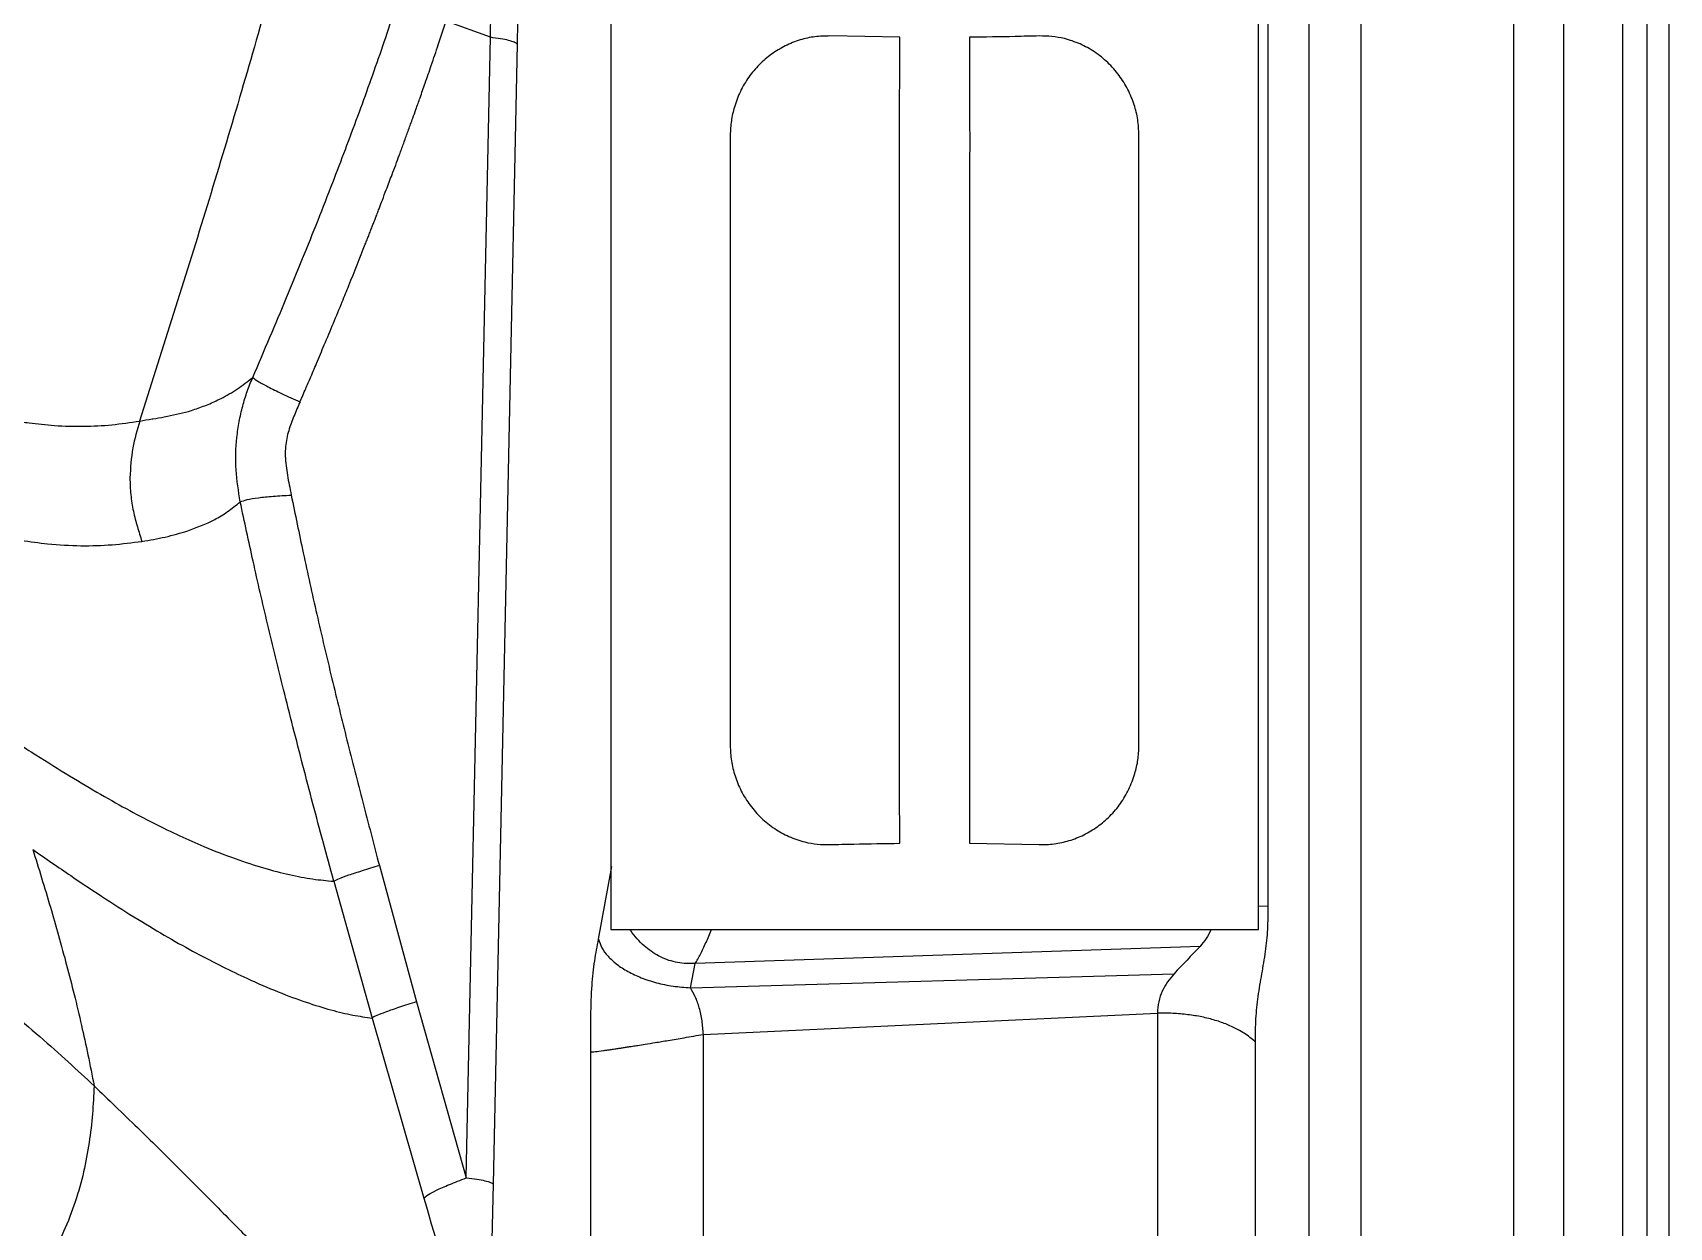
# Model space of a CAD drawing. Extents: x 832 to 912, y 781 to 934.
# Drawn here: x 898.18 to 911.81, y 824.87 to 834.83 of the extents above; entities that cross this region are included whole.
import ezdxf

# ---------------------------------------------------------------- set-up
doc = ezdxf.new("R2010")
doc.units = 0
doc.header["$MEASUREMENT"] = 0
doc.layers.add('1', color=4, linetype='Continuous')

# ---------------------------------------------------------------- blocks, each defined once
blk = doc.blocks.new('2026 SOVEREIGN HL')
at = {"layer": '1', "color": 4, "linetype": 'Continuous', "lineweight": 25}
blk.add_line((80.084, 3), (80.084, 90.187), dxfattribs=at)
at = {"layer": '1', "color": 3, "linetype": 'Continuous', "lineweight": 25}
for p, q in [((79.9, 3.417), (79.9, 89.77)), ((79.696, 3.694), (79.696, 89.493)), ((79.206, 4.327), (79.206, 88.86)), ((78.788, 4.836), (78.788, 88.352)), ((77.08, 39.958), (77.08, 5.071)), ((77.513, 39.974), (77.513, 5.071)), ((76.74, 38.24), (76.74, 30.456)), ((70.263, 37.698), (69.895, 37.834)), ((70.062, 28.192), (70.263, 37.698)), ((70.288, 28.139), (70.488, 37.641)), ((73.673, 37.698), (73.092, 37.709)), ((72.261, 36.885), (72.261, 31.794)), ((75.666, 31.794), (75.666, 36.885)), ((74.254, 30.98), (74.836, 30.969)), ((69.338, 30.794), (69.648, 29.66)), ((71.164, 30.182), (71.275, 30.787)), ((68.958, 30.664), (69.277, 29.524)), ((76.74, 30.456), (76.663, 30.452)), ((76.175, 30.121), (71.969, 29.977)), ((71.929, 29.776), (71.97, 29.977)), ((71.929, 29.776), (75.958, 29.893)), ((69.648, 29.66), (70.062, 28.192)), ((69.277, 29.524), (69.709, 28.021)), ((72.037, 29.387), (75.82, 29.564)), ((75.82, 29.564), (75.82, 17.37)), ((72.037, 24.471), (72.037, 29.387)), ((76.634, 29.326), (76.634, 17.369)), ((71.099, 26.262), (71.099, 29.241))]:
    blk.add_line(p, q, dxfattribs=at)
at = {"layer": '1', "color": 3, "linetype": 'Continuous', "lineweight": 25, "flags": 128}
blk.add_lwpolyline([(70.268, 27.212), (70.278, 27.675), (70.288, 28.139)], dxfattribs=at)
at = {"layer": '1', "color": 3, "linetype": 'Continuous', "lineweight": 25}
for points, knots in [([(69.198, 41.325), (69.119, 40.94), (68.963, 40.169), (68.683, 39.023), (68.325, 37.695), (67.876, 36.187), (67.518, 35.062), (67.34, 34.5)], [0, 0, 0, 0, 0.166697, 0.333292, 0.499881, 0.749867, 1, 1, 1, 1]), ([(70.263, 37.698), (70.263, 37.724), (70.264, 37.766), (70.266, 37.828), (70.267, 37.886), (70.27, 37.95), (70.273, 38.012), (70.278, 38.072), (70.284, 38.144), (70.294, 38.23), (70.31, 38.329), (70.33, 38.423), (70.352, 38.51), (70.374, 38.593), (70.396, 38.67), (70.416, 38.743), (70.433, 38.805), (70.447, 38.858), (70.46, 38.905), (70.474, 38.952), (70.488, 39), (70.51, 39.071), (70.54, 39.159), (70.576, 39.255), (70.613, 39.343), (70.651, 39.425), (70.69, 39.502), (70.728, 39.573), (70.754, 39.615), (70.766, 39.635)], [0, 0, 0, 0, 0.020978, 0.033604, 0.050477, 0.067414, 0.085143, 0.101242, 0.115752, 0.144662, 0.172862, 0.201035, 0.229112, 0.257328, 0.28588, 0.314895, 0.34444, 0.365235, 0.387818, 0.412311, 0.438833, 0.46749, 0.53636, 0.614571, 0.685717, 0.76255, 0.847961, 0.925631, 1, 1, 1, 1]), ([(70.488, 37.641), (70.49, 37.711), (70.493, 37.847), (70.497, 38.04), (70.503, 38.21), (70.512, 38.359), (70.524, 38.492), (70.541, 38.613), (70.562, 38.725), (70.593, 38.85), (70.633, 38.975), (70.683, 39.095), (70.736, 39.2), (70.79, 39.296), (70.826, 39.353), (70.845, 39.382)], [0, 0, 0, 0, 0.062686, 0.121006, 0.1728, 0.217908, 0.262026, 0.311418, 0.367434, 0.428853, 0.534848, 0.64692, 0.762745, 0.880854, 1, 1, 1, 1]), ([(71.265, 38.417), (71.265, 38.114), (71.265, 37.507), (71.265, 36.592), (71.265, 35.678), (71.265, 34.764), (71.265, 33.915), (71.265, 33.131), (71.265, 32.413), (71.265, 31.694), (71.265, 30.976), (71.265, 30.499), (71.265, 30.261)], [0, 0, 0, 0, 0.111984, 0.223967, 0.335981, 0.447994, 0.560008, 0.648018, 0.736029, 0.824039, 0.912009, 1, 1, 1, 1]), ([(76.663, 30.261), (76.663, 30.564), (76.663, 31.172), (76.663, 32.086), (76.663, 33), (76.663, 33.915), (76.663, 34.764), (76.663, 35.547), (76.663, 36.266), (76.663, 36.984), (76.663, 37.702), (76.663, 38.179), (76.663, 38.417)], [0, 0, 0, 0, 0.111984, 0.223967, 0.335981, 0.447994, 0.560008, 0.648018, 0.736029, 0.824039, 0.912009, 1, 1, 1, 1]), ([(68.283, 34.863), (68.331, 34.975), (68.426, 35.196), (68.565, 35.526), (68.698, 35.851), (68.827, 36.171), (68.981, 36.566), (69.159, 37.038), (69.358, 37.592), (69.481, 37.964), (69.543, 38.151)], [0, 0, 0, 0, 0.104144, 0.206324, 0.306516, 0.404702, 0.500865, 0.66856, 0.833887, 1, 1, 1, 1]), ([(68.678, 34.66), (68.683, 34.674), (68.697, 34.705), (68.725, 34.77), (68.765, 34.863), (68.818, 34.989), (68.883, 35.143), (68.955, 35.315), (69.023, 35.48), (69.112, 35.699), (69.181, 35.872), (69.235, 36.011), (69.25, 36.047), (69.264, 36.084), (69.278, 36.12), (69.292, 36.155), (69.306, 36.191), (69.315, 36.214), (69.319, 36.226), (69.32, 36.228), (69.322, 36.232), (69.328, 36.249), (69.342, 36.286), (69.366, 36.349), (69.401, 36.441), (69.448, 36.565), (69.489, 36.673), (69.518, 36.753), (69.533, 36.794), (69.549, 36.837), (69.565, 36.882), (69.582, 36.928), (69.599, 36.976), (69.619, 37.032), (69.646, 37.106), (69.68, 37.203), (69.723, 37.325), (69.774, 37.472), (69.832, 37.645), (69.873, 37.768), (69.895, 37.834)], [0, 0, 0, 0, 0.012726, 0.03072, 0.062178, 0.102645, 0.152132, 0.210651, 0.267608, 0.311024, 0.41988, 0.431576, 0.443166, 0.45465, 0.466028, 0.4773, 0.488466, 0.499527, 0.499572, 0.499887, 0.500728, 0.503854, 0.515879, 0.535603, 0.563026, 0.60288, 0.652394, 0.664837, 0.677767, 0.691183, 0.705087, 0.719476, 0.734353, 0.749716, 0.772337, 0.802591, 0.840479, 0.886005, 0.939174, 1, 1, 1, 1]), ([(70.488, 37.641), (70.481, 37.646), (70.467, 37.657), (70.417, 37.672), (70.35, 37.687), (70.292, 37.694), (70.263, 37.698)], [0, 0, 0, 0, 0.25, 0.499998, 0.749999, 1, 1, 1, 1]), ([(73.092, 37.709), (73.05, 37.709), (72.966, 37.707), (72.84, 37.678), (72.718, 37.63), (72.603, 37.56), (72.5, 37.472), (72.412, 37.367), (72.342, 37.248), (72.295, 37.124), (72.267, 37.002), (72.263, 36.924), (72.261, 36.885)], [0, 0, 0, 0, 0.096741, 0.19349, 0.295702, 0.397931, 0.502039, 0.606158, 0.712689, 0.819234, 0.909633, 1, 1, 1, 1]), ([(73.673, 30.98), (73.673, 31.093), (73.672, 31.319), (73.672, 31.772), (73.672, 32.566), (73.672, 33.337), (73.672, 34.245), (73.672, 35.138), (73.672, 36.16), (73.672, 37.039), (73.673, 37.479), (73.673, 37.698)], [0, 0, 0, 0, 0.050521, 0.101106, 0.202396, 0.404979, 0.445461, 0.607388, 0.803661, 0.901797, 1, 1, 1, 1]), ([(74.836, 37.709), (74.769, 37.708), (74.575, 37.702), (74.381, 37.7), (74.254, 37.698)], [0, 0, 0, 0, 0.343738, 1, 1, 1, 1]), ([(74.254, 37.698), (74.254, 37.585), (74.255, 37.359), (74.256, 36.906), (74.255, 36.112), (74.255, 35.341), (74.255, 34.434), (74.255, 33.541), (74.255, 32.519), (74.256, 31.639), (74.255, 31.2), (74.254, 30.98)], [0, 0, 0, 0, 0.050521, 0.101106, 0.202396, 0.404979, 0.44546, 0.607388, 0.803661, 0.901797, 1, 1, 1, 1]), ([(75.666, 36.885), (75.664, 36.927), (75.66, 37.012), (75.628, 37.14), (75.577, 37.265), (75.503, 37.384), (75.409, 37.49), (75.299, 37.579), (75.177, 37.646), (75.056, 37.687), (74.941, 37.708), (74.871, 37.709), (74.836, 37.709)], [0, 0, 0, 0, 0.098017, 0.196078, 0.302288, 0.408484, 0.517295, 0.62609, 0.732189, 0.83827, 0.919136, 1, 1, 1, 1]), ([(67.747, 34.58), (67.765, 34.586), (67.802, 34.597), (67.857, 34.617), (67.912, 34.638), (67.966, 34.662), (68.048, 34.702), (68.154, 34.762), (68.241, 34.83), (68.283, 34.863)], [0, 0, 0, 0, 0.100264, 0.199943, 0.30105, 0.401704, 0.499291, 0.756784, 1, 1, 1, 1]), ([(68.179, 33.826), (68.165, 33.914), (68.136, 34.092), (68.143, 34.318), (68.169, 34.495), (68.198, 34.624), (68.236, 34.748), (68.268, 34.825), (68.283, 34.863)], [0, 0, 0, 0, 0.250736, 0.502843, 0.628739, 0.753848, 0.877694, 1, 1, 1, 1]), ([(68.283, 34.863), (68.295, 34.854), (68.318, 34.835), (68.405, 34.787), (68.523, 34.729), (68.626, 34.683), (68.678, 34.66)], [0, 0, 0, 0, 0.2519831, 0.5021035, 0.7509499, 1, 1, 1, 1]), ([(65.522, 34.694), (65.544, 34.687), (65.589, 34.674), (65.655, 34.654), (65.722, 34.635), (65.785, 34.618), (65.843, 34.602), (65.897, 34.588), (65.955, 34.574), (66.019, 34.559), (66.085, 34.544), (66.148, 34.531), (66.22, 34.516), (66.311, 34.5), (66.417, 34.484), (66.526, 34.472), (66.679, 34.458), (66.875, 34.453), (67.11, 34.465), (67.263, 34.488), (67.34, 34.5)], [0, 0, 0, 0, 0.027176, 0.055612, 0.085389, 0.11659, 0.140982, 0.16607, 0.193752, 0.225647, 0.261, 0.293577, 0.32298, 0.37576, 0.440226, 0.499094, 0.562069, 0.707344, 0.854202, 1, 1, 1, 1]), ([(68.678, 34.66), (68.66, 34.62), (68.626, 34.542), (68.58, 34.42), (68.555, 34.307), (68.553, 34.208), (68.56, 34.127), (68.572, 34.048), (68.587, 33.966), (68.598, 33.911), (68.604, 33.882)], [0, 0, 0, 0, 0.169609, 0.33401, 0.501768, 0.600519, 0.698069, 0.796816, 0.892815, 1, 1, 1, 1]), ([(57.618, 34.583), (57.866, 34.466), (58.36, 34.233), (59.094, 33.871), (59.824, 33.505), (60.465, 33.174), (61.015, 32.885), (61.474, 32.639), (61.934, 32.389), (62.393, 32.132), (62.844, 31.875), (63.284, 31.616), (63.711, 31.359), (64.096, 31.12), (64.437, 30.902), (64.737, 30.706), (65.025, 30.51), (65.301, 30.317), (65.562, 30.127), (65.808, 29.942), (66.037, 29.762), (66.274, 29.569), (66.514, 29.367), (66.75, 29.156), (66.891, 29.024), (66.962, 28.958)], [0, 0, 0, 0, 0.071482, 0.141808, 0.212862, 0.283258, 0.327681, 0.371562, 0.415483, 0.459395, 0.502898, 0.544255, 0.585471, 0.626424, 0.657135, 0.687868, 0.718653, 0.749551, 0.780557, 0.811671, 0.842903, 0.874261, 0.916216, 0.958185, 1, 1, 1, 1]), ([(67.342, 34.5), (67.32, 34.426), (67.274, 34.271), (67.265, 34.11), (67.26, 34.027)], [0, 0, 0, 0, 0.482275, 1, 1, 1, 1]), ([(67.342, 34.5), (67.376, 34.506), (67.413, 34.512), (67.481, 34.523), (67.583, 34.54), (67.68, 34.564), (67.747, 34.58)], [0, 0, 0, 0, 0.24932, 0.26408, 0.499078, 1, 1, 1, 1]), ([(67.26, 34.027), (67.261, 33.979), (67.264, 33.886), (67.287, 33.749), (67.32, 33.62), (67.347, 33.537), (67.36, 33.497)], [0, 0, 0, 0, 0.261023, 0.517931, 0.765635, 1, 1, 1, 1]), ([(67.742, 33.584), (67.818, 33.613), (67.931, 33.655), (68.074, 33.742), (68.144, 33.798), (68.179, 33.826)], [0, 0, 0, 0, 0.500447, 0.749499, 1, 1, 1, 1]), ([(68.179, 33.826), (68.196, 33.832), (68.23, 33.845), (68.326, 33.861), (68.449, 33.874), (68.552, 33.879), (68.604, 33.882)], [0, 0, 0, 0, 0.25039, 0.500653, 0.750587, 1, 1, 1, 1]), ([(68.958, 30.664), (68.929, 30.773), (68.87, 30.988), (68.784, 31.31), (68.701, 31.63), (68.619, 31.947), (68.52, 32.34), (68.408, 32.8), (68.287, 33.321), (68.215, 33.661), (68.179, 33.826)], [0, 0, 0, 0, 0.104218, 0.205393, 0.30685, 0.408537, 0.507076, 0.680244, 0.844523, 1, 1, 1, 1]), ([(68.604, 33.882), (68.637, 33.721), (68.704, 33.39), (68.818, 32.88), (68.94, 32.36), (69.068, 31.838), (69.2, 31.319), (69.292, 30.971), (69.338, 30.794)], [0, 0, 0, 0, 0.15522, 0.319757, 0.49365, 0.659349, 0.827675, 1, 1, 1, 1]), ([(65.568, 33.711), (65.666, 33.68), (65.862, 33.618), (66.118, 33.552), (66.355, 33.504), (66.601, 33.471), (66.853, 33.457), (67.114, 33.465), (67.278, 33.486), (67.36, 33.497)], [0, 0, 0, 0, 0.125311, 0.250484, 0.375541, 0.500541, 0.667075, 0.833546, 1, 1, 1, 1]), ([(67.36, 33.497), (67.425, 33.508), (67.556, 33.529), (67.68, 33.566), (67.742, 33.584)], [0, 0, 0, 0, 0.499059, 1, 1, 1, 1]), ([(66.127, 31.943), (66.233, 31.874), (66.444, 31.737), (66.725, 31.561), (66.987, 31.404), (67.232, 31.266), (67.461, 31.145), (67.677, 31.041), (67.905, 30.94), (68.141, 30.848), (68.378, 30.771), (68.592, 30.716), (68.786, 30.679), (68.901, 30.669), (68.958, 30.664)], [0, 0, 0, 0, 0.071287, 0.142682, 0.214084, 0.28549, 0.356915, 0.428327, 0.499736, 0.599727, 0.699704, 0.799657, 0.899643, 1, 1, 1, 1]), ([(72.261, 31.794), (72.263, 31.752), (72.267, 31.666), (72.299, 31.539), (72.35, 31.413), (72.424, 31.295), (72.517, 31.188), (72.627, 31.101), (72.75, 31.033), (72.871, 30.991), (72.986, 30.97), (73.056, 30.969), (73.092, 30.969)], [0, 0, 0, 0, 0.096835, 0.196076, 0.300852, 0.408482, 0.515664, 0.626091, 0.730594, 0.838273, 0.918398, 1, 1, 1, 1]), ([(74.836, 30.969), (74.877, 30.97), (74.961, 30.971), (75.087, 31), (75.209, 31.048), (75.324, 31.117), (75.427, 31.206), (75.515, 31.31), (75.585, 31.43), (75.632, 31.553), (75.661, 31.676), (75.664, 31.754), (75.666, 31.794)], [0, 0, 0, 0, 0.095477, 0.193491, 0.294288, 0.397934, 0.50062, 0.606162, 0.711252, 0.819238, 0.908704, 1, 1, 1, 1]), ([(73.092, 30.969), (73.158, 30.971), (73.352, 30.976), (73.546, 30.978), (73.673, 30.98)], [0, 0, 0, 0, 0.343742, 1, 1, 1, 1]), ([(66.45, 30.929), (66.475, 30.851), (66.525, 30.691), (66.597, 30.452), (66.667, 30.209), (66.733, 29.966), (66.797, 29.717), (66.856, 29.468), (66.912, 29.214), (66.945, 29.045), (66.962, 28.958)], [0, 0, 0, 0, 0.122506, 0.248925, 0.37059, 0.49706, 0.620301, 0.749557, 0.871469, 1, 1, 1, 1]), ([(66.45, 30.929), (66.558, 30.854), (66.773, 30.705), (67.06, 30.514), (67.329, 30.344), (67.579, 30.194), (67.813, 30.064), (68.032, 29.95), (68.263, 29.84), (68.499, 29.738), (68.732, 29.652), (68.938, 29.589), (69.121, 29.545), (69.225, 29.531), (69.277, 29.524)], [0, 0, 0, 0, 0.071287, 0.142682, 0.214086, 0.285491, 0.356916, 0.42833, 0.499737, 0.599726, 0.699703, 0.799655, 0.899641, 1, 1, 1, 1]), ([(69.338, 30.794), (69.289, 30.779), (69.19, 30.749), (69.077, 30.712), (68.994, 30.682), (68.97, 30.67), (68.958, 30.664)], [0, 0, 0, 0, 0.250002, 0.500001, 0.75, 1, 1, 1, 1]), ([(76.74, 30.456), (76.74, 30.392), (76.739, 30.264), (76.719, 30.075), (76.687, 29.891), (76.655, 29.708), (76.635, 29.518), (76.634, 29.39), (76.634, 29.326)], [0, 0, 0, 0, 0.166512, 0.329687, 0.499844, 0.670446, 0.833868, 1, 1, 1, 1]), ([(71.099, 29.241), (71.099, 29.29), (71.099, 29.387), (71.1, 29.529), (71.102, 29.665), (71.109, 29.792), (71.119, 29.904), (71.132, 30.003), (71.148, 30.094), (71.158, 30.153), (71.164, 30.182)], [0, 0, 0, 0, 0.1314192, 0.259525, 0.3819122, 0.499762, 0.6175722, 0.7400385, 0.8685047, 1, 1, 1, 1]), ([(71.164, 30.182), (71.172, 30.158), (71.187, 30.109), (71.24, 30.038), (71.312, 29.971), (71.406, 29.911), (71.518, 29.858), (71.645, 29.816), (71.784, 29.787), (71.881, 29.78), (71.929, 29.776)], [0, 0, 0, 0, 0.123761, 0.247672, 0.371872, 0.496493, 0.621629, 0.747313, 0.873489, 1, 1, 1, 1]), ([(71.265, 30.261), (71.6, 30.261), (72.271, 30.261), (73.279, 30.261), (74.216, 30.261), (75.081, 30.261), (75.872, 30.261), (76.399, 30.261), (76.663, 30.261)], [0, 0, 0, 0, 0.186669, 0.373332, 0.559996, 0.706663, 0.85333, 1, 1, 1, 1]), ([(71.969, 29.977), (71.945, 29.977), (71.896, 29.976), (71.822, 29.985), (71.75, 30.003), (71.658, 30.041), (71.573, 30.097), (71.498, 30.169), (71.454, 30.219), (71.433, 30.252), (71.427, 30.261)], [0, 0, 0, 0, 0.114586, 0.229499, 0.345401, 0.463301, 0.692688, 0.817559, 0.949762, 1, 1, 1, 1]), ([(71.969, 29.977), (71.984, 30.002), (72.013, 30.054), (72.059, 30.152), (72.091, 30.223), (72.106, 30.261), (72.106, 30.261)], [0, 0, 0, 0, 0.328802, 0.66563, 0.997599, 1, 1, 1, 1]), ([(76.267, 30.261), (76.254, 30.235), (76.227, 30.184), (76.192, 30.142), (76.175, 30.121)], [0, 0, 0, 0, 0.49017, 1, 1, 1, 1]), ([(76.175, 30.121), (76.139, 30.083), (76.067, 30.007), (75.994, 29.931), (75.958, 29.893)], [0, 0, 0, 0, 0.4990442, 1, 1, 1, 1]), ([(75.958, 29.893), (75.94, 29.871), (75.904, 29.828), (75.858, 29.75), (75.826, 29.661), (75.822, 29.596), (75.82, 29.564)], [0, 0, 0, 0, 0.2551896, 0.5049402, 0.7515738, 1, 1, 1, 1]), ([(72.037, 29.387), (72.034, 29.426), (72.029, 29.503), (72.005, 29.61), (71.972, 29.705), (71.943, 29.752), (71.929, 29.776)], [0, 0, 0, 0, 0.251091, 0.501662, 0.751333, 1, 1, 1, 1]), ([(69.648, 29.66), (69.599, 29.644), (69.5, 29.612), (69.389, 29.573), (69.308, 29.541), (69.287, 29.53), (69.277, 29.524)], [0, 0, 0, 0, 0.25, 0.5, 0.749999, 1, 1, 1, 1]), ([(76.634, 29.326), (76.62, 29.338), (76.592, 29.363), (76.544, 29.396), (76.482, 29.433), (76.404, 29.47), (76.302, 29.506), (76.192, 29.534), (76.073, 29.553), (75.949, 29.565), (75.863, 29.564), (75.82, 29.564)], [0, 0, 0, 0, 0.086916, 0.170292, 0.250186, 0.37792, 0.500356, 0.626986, 0.750122, 0.875817, 1, 1, 1, 1]), ([(71.099, 29.241), (71.11, 29.242), (71.131, 29.243), (71.182, 29.25), (71.219, 29.255), (71.233, 29.257), (71.248, 29.259), (71.264, 29.261), (71.281, 29.264), (71.293, 29.266), (71.302, 29.267), (71.311, 29.268), (71.324, 29.27), (71.338, 29.272), (71.35, 29.274), (71.364, 29.276), (71.379, 29.279), (71.399, 29.28), (71.404, 29.286), (71.416, 29.284), (71.416, 29.284), (71.416, 29.284), (71.416, 29.284), (71.416, 29.284), (71.416, 29.284), (71.419, 29.285), (71.43, 29.287), (71.453, 29.29), (71.496, 29.297), (71.558, 29.307), (71.642, 29.32), (71.75, 29.338), (71.884, 29.361), (71.983, 29.378), (72.037, 29.387)], [0, 0, 0, 0, 0.124763, 0.249522, 0.270415, 0.291308, 0.312201, 0.333094, 0.353987, 0.374879, 0.375844, 0.38422, 0.408184, 0.419421, 0.432284, 0.446771, 0.462883, 0.48062, 0.499981, 0.499983, 0.499984, 0.499991, 0.500014, 0.500106, 0.500474, 0.501942, 0.50781, 0.531268, 0.570354, 0.625064, 0.69539, 0.78133, 0.882868, 1, 1, 1, 1]), ([(66.962, 28.958), (66.958, 28.88), (66.95, 28.724), (66.923, 28.486), (66.878, 28.241), (66.809, 27.994), (66.718, 27.758), (66.609, 27.538), (66.486, 27.335), (66.319, 27.103), (66.099, 26.844), (65.916, 26.657), (65.824, 26.563)], [0, 0, 0, 0, 0.099853, 0.200981, 0.302781, 0.40448, 0.505426, 0.588744, 0.67136, 0.753501, 0.876485, 1, 1, 1, 1]), ([(66.962, 28.958), (67.022, 28.901), (67.145, 28.783), (67.321, 28.612), (67.494, 28.443), (67.656, 28.281), (67.816, 28.121), (67.978, 27.959), (68.137, 27.797), (68.296, 27.635), (68.446, 27.482), (68.6, 27.323), (68.748, 27.169), (68.893, 27.018), (69.032, 26.873), (69.162, 26.736), (69.283, 26.607), (69.392, 26.49), (69.494, 26.38), (69.587, 26.279), (69.661, 26.196), (69.722, 26.129), (69.773, 26.072), (69.826, 26.012), (69.88, 25.95), (69.93, 25.892), (69.975, 25.84), (70.031, 25.774), (70.105, 25.685), (70.184, 25.589), (70.258, 25.495), (70.324, 25.409), (70.388, 25.323), (70.443, 25.247), (70.476, 25.199), (70.491, 25.177)], [0, 0, 0, 0, 0.033645, 0.069346, 0.103625, 0.138051, 0.170656, 0.206018, 0.24416, 0.277696, 0.315668, 0.350168, 0.389734, 0.426376, 0.461861, 0.499692, 0.532752, 0.564677, 0.595464, 0.625048, 0.651607, 0.667933, 0.685283, 0.703659, 0.723061, 0.743492, 0.75884, 0.774151, 0.808426, 0.848098, 0.87441, 0.909613, 0.942496, 0.972628, 1, 1, 1, 1]), ([(69.709, 28.021), (69.717, 28.029), (69.726, 28.039), (69.762, 28.062), (69.812, 28.088), (69.916, 28.135), (70.013, 28.173), (70.062, 28.192)], [0, 0, 0, 0, 0.250017, 0.275879, 0.498045, 0.746933, 1, 1, 1, 1]), ([(70.062, 28.192), (70.093, 28.189), (70.153, 28.182), (70.22, 28.168), (70.267, 28.154), (70.281, 28.144), (70.288, 28.139)], [0, 0, 0, 0, 0.26352, 0.51803, 0.763522, 1, 1, 1, 1]), ([(69.709, 28.021), (69.818, 27.645), (70.031, 26.91), (70.24, 26.174), (70.343, 25.815)], [0, 0, 0, 0, 0.511549, 1, 1, 1, 1])]:
    blk.add_open_spline(points, degree=3, knots=knots, dxfattribs=at)

msp = doc.modelspace()

# ---------------------------------------------------------------- block references
at = {"layer": '1'}
msp.add_blockref('2026 SOVEREIGN HL', (831.729, 797.095), dxfattribs=at)

doc.saveas('drawing.dxf')
